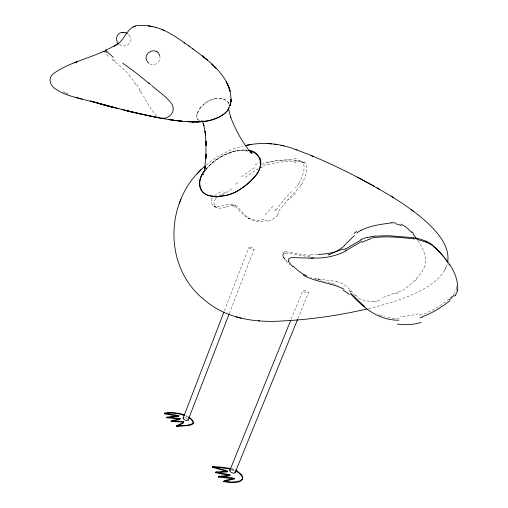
<?xml version="1.0" encoding="UTF-8"?>
<svg xmlns="http://www.w3.org/2000/svg" width="508" height="508" viewBox="0 0 508 508"><rect width="100%" height="100%" fill="white"/><g stroke="black" fill="none" stroke-linecap="round" stroke-linejoin="round"><path stroke-width="0.38" stroke-dasharray="2.54 1.91" d="M119.31 44.164C124.308 49.047 134.01 43.104 130.112 36.538M456.546 288.531L456.825 284.366M368.56 308.629C389.947 303.263 411.747 297.142 430.359 284.899C437.794 279.641 445.021 272.796 447.288 263.658M425.088 265.582L422.269 271.539L416.027 279.089M197.256 113.436C196.279 115.945 196.602 119.551 199.466 120.637M197.352 113.163L200.19 108.071L204.8 103.454M224.39 310.852L248.844 247.263M229.26 313.633L254.102 249.333A2.826 0.749 21.1 0 0 250.444 247.199A2.826 0.749 21.1 0 0 249.866 248.368A2.826 0.749 21.1 0 0 254.102 249.333M291.217 319.151L302.863 290.449M297.986 318.491L308.464 292.792A3.035 0.857 22.1 0 0 304.622 290.386A3.035 0.857 22.1 0 0 303.905 291.694A3.035 0.857 22.1 0 0 308.464 292.792M444.71 270.237L446.932 265.157M283.159 254.229L282.994 254.571L283.407 253.879L283.108 255.924L284.277 258.489L289.655 265.011M211.931 198.533C209.848 201.968 212.268 206.654 216.281 207.258L214.56 206.413C217.703 209.029 221.945 208.274 225.508 207.105M455.009 292.443C446.888 303.225 434.073 309.702 421.938 314.973M301.612 184.487C304.476 178.454 308.578 170.402 305.829 163.824M298.761 183.655C301.847 177.552 306.032 169.208 303.136 162.496A29.521 8.712 -15.6 0 0 300.444 161.1M205.607 170.523L209.658 165.57L209.004 166.23C218.256 157.099 230.943 150.038 245.027 150.641L244.513 150.597L248.304 151.276M200.063 108.236L203.822 104.254L208.82 100.87A13.189 7.106 -27.4 0 1 212.363 99.377C217.843 97.396 227.209 97.784 229.254 104.54M278.67 211.131L288.614 198.634L299.523 187.236M215.544 198.774C213.449 201.073 213.277 205.137 215.906 207.124M275.825 210.185L285.299 198.253L291.497 191.649M205.657 169.418C215.894 157.556 231.572 148.806 247.58 150.222M205.937 169.075L211.525 163.405M295.897 187.179L295.415 187.7M414.731 280.41L407.924 286.563L400.615 291.814M206.35 164.998C216.941 155.975 229.667 149.517 243.135 146.012M212.147 162.871L215.163 160.509M214.643 195.536L222.637 190.506M241.376 176.809L254.87 167.437M245.313 177.254L257.715 168.726M205.124 103.207L209.436 100.559L214.122 98.882M215.811 160.039L219.691 157.505M219.316 195.644L225.45 191.884M220.383 157.093L223.838 155.226M398.158 293.3L396.856 294.03M224.542 154.883C231.769 151.454 239.903 149.136 247.948 150.273M261.474 164.325C271.405 160.699 282.137 159.855 292.64 159.969M267.341 220.237C260.801 222.714 253.028 221.571 247.428 217.399A63.398 37.027 -54.1 0 1 246.399 216.599L238.481 207.912M230.111 152.838L231.362 152.425M264.001 219.177C252.444 223.418 241.948 215.24 235.629 206.324M267.748 164.459L279.991 162.046L295.427 161.284M226.206 206.902L231.553 205.619L235.293 205.829A37.275 16.281 -74 0 1 238.855 206.82M267.138 162.522C277.997 160.363 289.566 158.559 300.514 161.074M214.509 98.793L218.923 98.342M379.571 300.431L377.006 300.863M284.448 251.885C278.943 253.359 285.763 260.21 287.579 262.287M285.445 253.174L286.328 253.155A17.932 17.196 7.6 0 1 287.655 253.168L310.553 257.01M373.85 301.18C368.033 301.549 361.791 300.615 357.041 296.996M399.218 318.757L393.021 318.313L386.372 317.144M219.259 98.349L220.726 98.463A23.717 12.852 -27.6 0 1 227.838 101.854M296.894 161.36L303.251 162.389M294.596 160.077L299.422 160.763L304.749 163.03M310.49 255.753L287.084 251.924A20.149 19.171 7.3 0 0 285.985 251.86M320.573 279.629L314.738 278.492L336.728 281.476M325.565 281.775L326.39 281.984M323.082 281.134L323.913 281.349M328.035 282.41L328.86 282.626M384.239 316.605L384.943 316.795M320.605 280.479L321.431 280.702M231.718 468.687L234.366 469.525A8.395 3.823 23 0 1 234.988 469.779M231.477 469.284L234.124 470.116A8.388 3.829 23 0 1 234.747 470.37M329.679 282.842L331.311 283.286M318.129 279.8L318.948 280.029M332.124 283.515L333.737 283.991M232.702 204.464C226.371 202.756 220.288 208.496 214.02 206.197M317.303 279.559L315.659 279.063M382.835 316.211L381.451 315.786M334.543 284.239L335.344 284.493M380.765 315.557L378.733 314.833M336.925 285.032L337.706 285.318M310.782 277.419L311.588 277.717M150.063 63.938C154.749 66.484 160.89 61.938 159.944 56.718M186.265 415.633L187.573 416.3M186.042 416.198L187.35 416.865M233.331 204.705L235.915 206.064M247.841 217.894L250.355 219.221M112.141 59.595L122.676 68.263L129.222 74.67M156.743 116.154L150.978 108.941L143.548 96.177M128.378 34.354L130.27 36.824M355.74 295.916L347.84 287.522L343.789 284.226A39.846 25.641 -34.7 0 0 336.607 281.661M108.363 56.356L104.921 52.807M227.882 101.829L229.197 104.286M417.887 240.462C422.319 247.415 426.701 255.492 425.45 264.014A10.89 7.379 -74.8 0 1 425.101 265.582M136.658 84.334L142.17 93.682M283.566 257.188L284.391 258.674L282.753 255.657M231.197 469.875A2.87 1.308 23 0 1 234.379 471.151M184.709 417.646A2.686 1.149 21.1 0 1 187.261 418.624M357.251 296.589A73.419 37.941 -68.3 0 1 356.025 295.396M376.561 301.536A60.376 27.064 -39.1 0 1 373.412 301.79M393.846 293.287A47.028 19.66 -36 0 1 381.006 297.993M396.723 292.608A49.416 28.175 -43.8 0 1 393.344 294.392M400.317 290.938A63.792 47.161 -52.9 0 1 397.904 292.424M416.598 279.381A81.801 56.737 -26.6 0 1 415.296 280.714M139.554 90.5A51.841 2.191 60.3 0 1 140.621 92.424M134.442 82.582A37.44 16.002 54.8 0 1 135.852 84.684M128.937 75.19A37.49 18.669 54.6 0 1 134.696 82.429M115.576 61.081A33.769 3.81 33.9 0 1 111.868 58.115M199.657 120.713A12.675 6.858 -27.6 0 1 197.79 119.437L196.786 116.802L197.415 112.986A22.93 12.427 -27.3 0 1 200.063 108.236M277.901 215.119A40.875 24.511 -85.8 0 1 267.373 221.386M278.886 212.833A49.492 21.736 -69.7 0 1 277.279 214.63M301.396 184.518A10.382 3.454 -48 0 1 299.377 187.141M303.543 162.268A29.54 8.75 -16.3 0 1 305.956 163.779M294.481 162.293A85.16 36.024 -29.7 0 1 295.961 162.325M263.277 165.665A47.212 22.231 -43.5 0 1 267.913 164.078M257.639 169.615A36.354 16.808 -43 0 1 258.223 169.278M260.858 167.907A36.354 16.808 -43 0 1 262.89 166.973M235.661 184.207A53.543 1.143 -36.9 0 1 237.642 182.67M261.264 157.969A61.69 0.406 -37.1 0 1 259.912 158.991M216.154 198.044A18.307 4.712 -67.3 0 1 216.56 197.656M215.671 198.228A10.535 2.642 -66.7 0 1 216.275 197.65M212.014 198.425A2.781 0.565 -63.1 0 1 212.623 197.549M231.667 188.843A61.716 8.147 -43.5 0 1 215.462 197.529M255.073 164.795A36.551 19.59 -46.3 0 1 260.356 162.541M294.272 158.255A83.623 37.275 -31.6 0 1 296.183 158.477M298.952 183.642A10.338 3.785 -47.6 0 1 297.193 185.922A13.78 4.477 -48.1 0 1 295.993 187.293M295.637 193.523A30.251 7.849 -47.9 0 1 287.973 200.158M275.723 209.372A48.832 20.409 -68.3 0 1 274.606 210.706M272.815 206.096A40.977 20.155 -72.7 0 1 263.957 215.348M232.486 205.365A36.849 15.418 -83.2 0 1 234.988 208.242M418.275 313.734A48.857 32.823 -20.4 0 1 400.006 316.433M421.665 314.141A58.039 49.955 -27.3 0 1 418.516 315.22M456.654 288.557A12.256 11.322 -70.9 0 1 455.079 292.487M317.411 254.445A65.634 61.576 11.7 0 1 310.591 254.235M284.455 251.949A11.576 11.093 7.5 0 1 285.985 251.93M283.508 253.708A3.061 2.997 12.2 0 1 285.433 253.282M67.97 94.069L63.621 91.891L67.97 94.069"/><path stroke-width="0.76" d="M204.705 169.678L205.207 166.345L204.483 171.26L206.077 154.184L205.873 158.839L206.007 141.148L206.172 145.682L205.111 131.083L205.638 135.534L203.829 125.089M229.356 106.032L229.368 105.518M206.032 155.346L206.077 154.184M447.815 261.41C449.39 248.349 441.033 236.734 432.467 227.8C420.332 215.252 405.759 205.353 391.014 196.145M242.386 479.038L242.462 478.269A12.332 5.645 23 0 0 241.027 474.974L236.48 471.227A8.388 3.829 23 0 0 235.356 470.649M218.294 476.955L228.263 476.072L229.73 475.532L216.281 472.834L215.627 472.611L215.868 472.008L229.711 474.764L229.959 475.088L228.511 475.469L218.713 476.282L218.294 476.955L234.175 478.879L223.717 481.654L230.168 482.587A44.78 20.212 22.2 0 0 233.998 482.536C237.299 482.333 242.468 481.959 242.703 477.672A12.332 5.639 23 0 0 241.268 474.377L236.722 470.637A8.395 3.823 23 0 0 235.598 470.052M204.991 167.837L205.207 166.345M223.717 481.654L224.72 480.543L234.474 478.422L231.47 477.679L218.542 476.345M229.26 106.826C227.482 113.189 220.764 116.459 215.176 118.866A24.498 13.183 -27.3 0 1 209.042 120.713L204.546 121.329L201.155 121.145L204.172 121.342L208.344 120.853M457.651 290.57C458.927 273.031 445.808 257.486 433.502 246.355A35.154 25.521 59.9 0 0 426.834 242.418M230.137 105.334L231.115 98.997L230.975 101.727L229.889 105.823L231 101.162L230.975 101.727C232.029 75.724 206.858 59.436 188.404 45.593M200.279 179.026C194.602 203.295 230.556 197.923 241.408 188.462M203.473 174.873L203.746 173.952M188.544 417.557A11.5 4.947 21.1 0 1 191.351 419.729L192.532 421.145L193.186 423.012A7.836 3.365 21.1 0 1 192.78 423.983L191.23 424.853L187.941 425.552L176.714 426.409L182.531 423.501L183.509 422.504L180.753 421.919L171.126 421.545L179.241 419.583L180.01 418.541L166.999 417.17L178.835 415.677L164.675 413.029L169.278 412.452A43.644 19.215 21.5 0 1 172.911 412.534L179.921 413.468L184.836 415.004M171.126 421.545L171.615 420.776L180.035 418.694M200.457 178.473L202.165 174.593L205.073 170.167M176.625 426.326L177.133 425.425L182.753 422.929L183.731 421.932L180.969 421.348L171.342 420.967M229.07 107.575L228.74 108.464A12.617 6.839 -27.3 0 1 226.936 111.258L223.914 114.078L219.234 117.031M179.813 419.259L177.552 418.624L166.783 417.747L178.619 416.243L165.316 414.033L164.522 413.741L164.675 413.029M164.522 413.741L164.738 413.169M166.783 417.747L166.992 417.1M205.27 165.932C164.548 199.136 162.573 267.621 205.016 300.355C226.066 318.529 255.13 322.79 282.016 320.98C310.636 319.583 339.109 315.417 367.017 308.966M178.435 416.115L178.651 415.55M178.619 416.243L178.835 415.677M179.527 418.979L179.743 418.408M176.714 426.409L176.847 425.748M179.788 419.113L180.01 418.541M183.159 418.065L223.818 312.331M183.274 422.319L183.496 421.748M183.509 422.504L183.731 421.932M188.138 420.059L228.975 314.369M180.962 199.206L179.4 203.162M215.627 472.611L227.197 471.888L224.091 470.529L212.693 467.43L212.312 467.182L212.655 466.515L221.342 467.119L231.007 468.522M212.363 467.265L212.554 466.579M218.427 477.037L218.669 476.428M227.089 471.684L227.33 471.087L225.387 470.256L212.604 466.668M227.197 471.888L227.33 471.087M223.933 481.825L223.964 481.044M229.813 470.446L290.646 320.561M229.464 475.361L229.711 474.764M229.711 475.685L229.972 474.929M235.102 472.669L297.682 319.221M234.175 478.879L234.417 478.276M234.226 479.025L234.474 478.422M106.559 52.273L104.305 51.124L104.096 51.613M204.972 170.301C197.066 177.698 197.428 193.815 209.836 195.834M223.349 195.84C240.411 195.174 280.918 161.087 248.78 150.419M255.105 176.327C263.696 168.377 262.122 151.409 248.666 150.393M455.193 295.446L454.679 296.107M242.341 479.158L240.081 480.917L234.245 481.927A44.787 20.193 22.2 0 1 230.416 481.978L224.174 481.216M254.622 176.936L249.047 182.759L242.227 187.941M201.117 169.812L197.104 174.009M354.463 235.426L344.462 245.364M227.438 471.291L215.868 472.008M164.459 413.601L169.062 413.017A43.637 19.234 21.5 0 1 172.695 413.099L179.705 414.033L184.62 415.569M449.885 300.768C441.515 307.245 432.46 313.074 422.453 316.668M117.596 43.758L118.129 43.402L114.059 46.088C125.279 42.247 126.168 25.337 139.249 25.489C145.58 25.089 151.949 26.124 157.963 28.073C169.513 31.744 179.286 39.345 189.141 46.114M212.312 467.182L220.135 467.614L230.765 469.113M114.624 45.733L105.537 50.47M361.029 230.391C370.402 225.476 381.171 224.365 391.509 222.86M345.821 248.812L361.055 239.973M346.608 250.196L361.893 241.313M218.326 117.488L208.737 120.777M104.051 51.143C87.579 58.915 69.018 62.598 54.026 73.266C47.371 77.324 49.911 86.055 55.905 89.179C61.989 93.548 69.253 95.726 76.403 97.625M74.06 62.935L77.572 61.576L74.847 62.624M328.047 254.946L329.514 254.387M135.496 26.111L133.026 26.924M370.186 238.284C384.746 235.528 399.72 237.446 414.338 238.893M245.256 145.606C260.02 142.119 275.628 143.04 290.062 147.555C326.365 160.242 360.832 177.978 393.738 197.777M245.231 145.612L251.143 144.501M122.447 32.398C116.903 32.449 114.44 39.986 118.586 43.51M222.606 195.98L216.167 196.583L210.369 195.961M373.971 236.163L388.576 235.737L413.347 237.681M163.157 118.358C168.421 118.25 173.711 113.741 173.209 108.21A40.805 16.999 13.2 0 0 171.374 103.27L166.027 97.295L151.676 85.585M159.829 56.083C156.604 44.152 139.459 55.035 148.825 63.151M122.701 32.379L125.07 32.607L127.305 33.56M122.123 32.417L123.044 32.353M201.371 121.685C187.623 122.498 173.901 120.517 160.401 118.129L157.893 117.037M309.886 258.045L291.205 257.6L288.709 258.762L288.646 261.01M395.18 222.796L393.313 222.764A104.775 58.738 -88 0 0 391.509 222.771M258.318 320.783L259.461 320.846M398.882 320.186C378.949 320.523 363.061 307.689 350.533 293.662M271.685 143.828L267.081 143.523M161.798 118.339L160.401 118.129M274.282 144.139L277.095 144.513M152.102 26.511L148.317 25.851M415.442 238.036L420.999 239.376L425.812 241.198M146.171 115.272L124.492 110.211L159.703 118.008L137.039 113.24L99.993 103.861M148.882 115.868L157.429 117.577M417.144 239.382L426.841 242.373M284.01 145.904L280.899 145.212M121.469 109.455L134.068 112.528L130.797 111.728M118.256 108.636L75.686 97.434M104.648 105.112L108.052 106.001M101.308 104.235L114.91 107.779L105.899 105.41M236.188 316.89L241.122 318.186M77.146 97.828L82.144 99.181M176.936 425.831C182.239 425.704 188.189 425.844 193.002 423.418A7.836 3.359 21.1 0 0 193.402 422.44L192.754 420.58L191.567 419.163A11.5 4.94 21.1 0 0 188.76 416.992M155.365 27.311L155.937 27.483M295.294 149.301L296.932 149.879M311.214 155.55L313.29 156.42M400.964 224.06L406.337 227.266L411.664 232.346M164.554 30.651L162.033 29.559M126.803 33.268L125.946 32.88M344.03 289.141C331.038 282.67 315.843 282.251 303.124 275.025M250.222 152.006L251.809 152.927L249.98 151.784L251.041 152.444M357.2 177.095L374.402 186.328M156.94 51.886L156.204 51.46M377.057 187.827L379.495 189.287M122.733 63.138L136.011 72.879L149.009 83.382M184.214 42.64L184.849 43.091M192.684 48.673L193.51 49.257M250.723 152.248L252.044 153.308L250.177 151.676L251.416 152.762M411.385 209.709L413.474 211.309M432.441 245.205L437.909 250.076L443.319 256.356M364.738 306.845L351.193 293.656M292.779 266.757L289.801 263.214A12.77 11.074 -51.3 0 1 288.525 261.08M412.979 233.864L416.668 238.677M249.422 150.895C241.306 140.716 235.248 128.981 230.549 116.884L230.81 117.608L228.549 108.985M444.329 257.683L444.824 258.35M445.795 259.702L446.272 260.382M446.742 261.068L447.669 262.446M449.009 264.547L449.44 265.252M202.673 122.053L203.93 125.393L203.175 123.095M234.925 471.735A2.87 1.308 23 0 1 233.972 473.158A2.87 1.308 23 0 1 230.511 471.837A2.87 1.308 23 0 1 230.327 469.976M188.004 419.335A2.686 1.149 21.1 0 1 186.969 420.51A2.686 1.149 21.1 0 1 183.725 419.271A2.686 1.149 21.1 0 1 183.693 417.69M306.794 275.946A61.512 49.365 -78.7 0 1 293.23 266.122M411.969 231.832A75.813 55.524 -88 0 1 413.302 233.35M395.383 223.736A45.295 23.546 68.9 0 1 401.091 225.609M356.895 232.988A41.434 26.067 -77.2 0 1 361.01 230.219M353.987 233.553A44.329 27.045 -74.8 0 1 356.641 231.413M344.659 245.612A61.379 54.712 57.9 0 1 337.572 250.52M337.623 250.615A69.151 61.246 67.9 0 1 329.552 254.476M313.512 258.032A91.097 79.407 74.8 0 1 309.893 258.204M163.1 118.116A57.956 23.546 73.1 0 1 161.722 117.989M113.303 57.271A71.717 2.508 37.8 0 1 105.315 49.74M150.908 84.646A27.4 0.8 39.8 0 1 148.825 82.925M349.447 290.678A41.935 35.147 -9.4 0 1 350.876 292.036M425.831 241.014A35.001 25.66 60.4 0 1 432.524 244.996M413.322 237.934A103.156 84.874 88.6 0 1 415.411 238.316M367.811 237.471A54.737 48.044 -71.7 0 1 373.977 236.245M360.947 239.668A41.885 36.995 -74.6 0 1 367.76 237.141M345.777 248.736A57.118 53.543 11.5 0 1 343.465 249.86M343.014 248.964A65.634 61.576 11.7 0 1 318.262 254.425M345.256 251.327A65.843 64.529 35 0 1 311.087 257.861M346.647 250.26A57.01 53.734 13.5 0 1 345.103 251.028M362.242 242.322A42.342 35.998 -65.7 0 1 370.281 239.052M414.382 238.468A101.689 83.845 -87.6 0 1 417.208 238.887M457.575 290.551A12.262 11.138 -70.6 0 1 456.273 293.637A16.294 15.138 -71.2 0 1 455.136 295.396M453.847 295.37A35.103 33.572 -76.3 0 1 449.269 299.961M422.58 317.075A57.563 50.451 -27.8 0 1 420.135 317.887M421.037 322.478A49.136 40.138 -25.7 0 1 397.421 324.028M343.027 290.278A41.694 32.423 0.6 0 1 349.428 294.488M202.406 121.577L196.996 121.869L202.406 121.577M198.164 121.825L192.227 121.857L198.164 121.825M193.523 121.863L187.052 121.622L193.523 121.863M182.27 121.253L175.368 120.485L182.27 121.253M176.244 120.593L168.808 119.558L176.244 120.593M111.652 106.902L90.614 100.997L111.652 106.902M207.537 60.23L202.336 55.956L207.537 60.23M212.465 64.7L211.779 64.021L216.484 68.694L212.465 64.7M226.562 82.239L226.257 81.604L228.702 86.741L230.175 91.249L228.492 86.119L228.702 86.741L226.562 82.239"/></g></svg>
